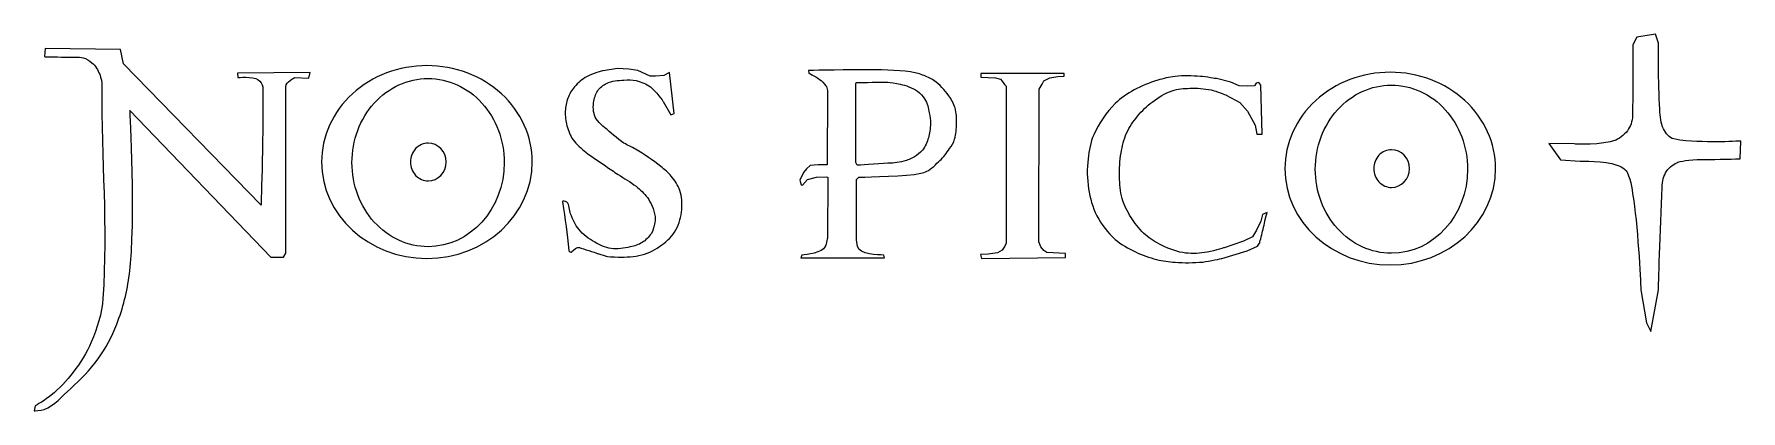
# Model space of a CAD drawing. Extents: x 8 to 286, y 219 to 280.
import ezdxf

# ---------------------------------------------------------------- set-up
doc = ezdxf.new("R2010")
doc.units = 0
doc.layers.add('图层_1', color=7, linetype='CONTINUOUS')

msp = doc.modelspace()

# ---------------------------------------------------------------- linework, layer by layer
at = {"layer": '图层_1', "color": 7}
for points in [[(9.721246, 277.973437), (9.631846, 276.630367)], [(44.831247, 252.447367), (22.439849, 275.465597), (21.991814, 277.794657), (9.721246, 277.973437)], [(271.61121, 280.295767), (268.5685, 279.781077), (267.94683, 278.565647)], [(272.12382, 278.799267), (271.61121, 280.295767)], [(50.29448, 273.226457), (52.62302, 273.137057), (52.802338, 274.032607), (40.979803, 273.943207), (41.069203, 273.226457)], [(102.82461, 274.704377), (100.45111, 274.346267)], [(110.25878, 269.330587), (111.46801, 267.180847), (112.04989, 267.360167), (111.28869, 274.077587), (110.34818, 273.540147), (108.96015, 273.450747), (108.10904, 273.450747), (106.13862, 274.390747), (104.66119, 274.615017), (102.82461, 274.704377)], [(133.86871, 274.372107), (133.94211, 273.930787)], [(141.78451, 258.961277), (141.57677, 259.428947), (141.57677, 272.150017), (141.62847, 272.409427)], [(142.60333, 274.504397), (142.60306, 274.504397)], [(201.81598, 270.367197), (204.01016, 269.158487), (205.26435, 267.769937), (206.51802, 265.485847), (206.78674, 264.008417), (207.63785, 264.008417), (207.41409, 271.979507), (207.10041, 272.427537), (206.69734, 272.337637), (206.42862, 271.890127), (205.26435, 271.845127), (203.92076, 271.890127), (202.57718, 272.471997), (200.20368, 273.054397)], [(136.78225, 271.787247), (136.95071, 271.129407), (136.88151, 259.012837), (135.44852, 259.050037), (134.1256, 258.902767), (133.53804, 258.388577), (133.06003, 257.763817), (132.47247, 256.514797), (132.69261, 255.779957), (132.91327, 255.706057), (133.72149, 256.661557), (135.19117, 257.028977), (136.80761, 257.102877), (137.02827, 257.028977), (136.95487, 247.182027)], [(23.514203, 267.852627), (46.443036, 244.028237), (48.503375, 244.028237), (48.861493, 244.655077)], [(258.41147, 262.424507), (254.25462, 262.482407), (256.16148, 259.844327), (259.39591, 259.657257)], [(285.37262, 260.008677), (285.50801, 262.900487)], [(141.70186, 247.109167), (141.69486, 256.668787), (142.06228, 257.036727)], [(208.22024, 250.349297), (208.444, 251.289807), (207.72725, 250.976647), (207.45853, 249.856827), (206.7423, 248.423837), (206.0705, 247.348967), (204.59256, 246.632727), (201.45787, 245.557857)], [(99.600517, 244.610647), (100.9441, 244.162617)], [(132.76236, 244.345507), (132.64402, 243.923317), (146.24991, 243.922797), (146.13983, 244.367217)], [(201.09975, 243.811197), (205.21939, 245.064867), (206.9211, 245.781617), (207.23477, 246.274097)], [(269.25371, 238.724687), (270.16373, 233.344137), (270.87738, 231.929747), (272.08868, 238.710737)], [(8.108942, 219.845737), (7.930141, 219.039587)]]:
    msp.add_lwpolyline(points, dxfattribs=at)
for points in [[(71.813063, 275.171537)], [(72.003233, 273.081737)], [(145.79618, 272.465227)], [(161.88302, 273.914767), (161.88302, 273.268297), (164.27305, 273.203697), (165.1128, 272.945317), (165.37118, 272.622337), (165.75875, 272.105577), (166.01713, 271.847187), (166.01713, 271.201237), (166.01713, 246.266327), (165.82335, 245.813637), (165.37118, 245.167687), (164.59603, 244.715517), (163.11034, 244.521727), (161.81842, 244.457127), (162.01221, 243.811167), (175.64239, 243.940357), (175.64239, 244.586317), (172.6064, 244.780097), (172.15423, 245.103077), (171.63746, 245.684437), (171.31449, 246.524697), (171.37909, 271.330417), (171.89586, 272.170157), (172.15424, 272.686927), (173.12317, 273.203687), (174.41508, 273.397477), (175.44861, 273.462077), (175.44861, 273.914767)], [(195.54453, 273.504007)], [(228.48722, 274.097187)], [(228.67739, 272.007387)], [(72.034755, 262.568167)], [(228.70892, 261.493817)]]:
    msp.add_lwpolyline(points, close=True, dxfattribs=at)
for points in [[(267.94683, 278.565647), (267.94683, 278.565647), (267.93083, 273.234877), (267.90133, 267.365807)], [(272.32122, 268.077437), (272.03626, 272.372817), (272.12382, 278.799267), (272.12382, 278.799267)], [(9.631846, 276.630367), (9.631846, 276.630367), (12.259337, 276.580667), (13.572691, 276.540467)], [(13.572691, 276.540467), (14.349138, 276.516667), (15.153698, 276.662327), (15.901231, 276.451067)], [(15.901231, 276.451067), (16.428642, 276.302017), (16.932304, 276.017537), (17.334218, 275.644917)], [(17.334218, 275.644917), (17.88679, 275.132627), (18.306165, 274.462547), (18.588405, 273.763887)], [(71.813063, 275.171537), (67.269515, 275.171489), (62.91208, 273.519991), (59.699346, 270.580356)], [(83.92678, 270.580356), (80.714046, 273.519991), (76.356611, 275.171489), (71.813063, 275.171537)], [(18.588405, 273.763887), (18.838459, 273.144907), (18.952223, 272.461027), (18.946523, 271.793467)], [(41.069203, 273.226457), (41.069203, 273.226457), (43.443865, 273.461737), (44.383212, 272.868337)], [(44.383212, 272.868337), (44.768493, 272.624947), (45.086334, 272.159587), (45.099964, 271.704067)], [(48.861493, 271.793467), (48.864293, 272.469007), (50.29448, 273.226457), (50.29448, 273.226457)], [(63.247927, 269.074904), (65.569958, 271.640476), (68.71935, 273.081784), (72.003233, 273.081737)], [(72.003233, 273.081737), (75.287026, 273.081632), (78.436285, 271.640258), (80.758204, 269.074702)], [(97.853847, 273.405757), (97.080437, 272.964037), (96.371197, 272.382407), (95.794027, 271.704047)], [(100.45111, 274.346267), (100.45111, 274.346267), (98.653437, 273.862417), (97.853847, 273.405757)], [(99.600517, 271.077257), (99.954857, 271.592107), (100.46924, 272.017697), (101.0335, 272.286477)], [(101.0335, 272.286477), (101.8978, 272.698177), (102.90017, 272.754617), (103.85504, 272.823397)], [(103.85504, 272.823397), (104.52571, 272.871697), (105.21583, 272.889897), (105.8699, 272.733997)], [(105.8699, 272.733997), (106.68227, 272.540307), (107.4814, 272.199137), (108.154, 271.704087)], [(142.60306, 274.504397), (138.53766, 274.493997), (133.86871, 274.372107), (133.86871, 274.372107)], [(133.94211, 273.930787), (133.94211, 273.930787), (135.33649, 273.228687), (135.9332, 272.735507)], [(135.9332, 272.735507), (136.26025, 272.465207), (136.78225, 271.787247), (136.78225, 271.787247)], [(141.62847, 272.409427), (141.62847, 272.409427), (143.55255, 272.465227), (145.79618, 272.465227)], [(150.44006, 274.158677), (148.34853, 274.435427), (145.38493, 274.511537), (142.60333, 274.504397)], [(145.79615, 272.465237), (146.11668, 272.465237), (146.44396, 272.464627), (146.77283, 272.461237)], [(146.77283, 272.461237), (147.09641, 272.459237), (148.13263, 272.298497), (148.79958, 272.149107)], [(148.79958, 272.149107), (149.27554, 272.042497), (149.75022, 271.915997), (150.2026, 271.733627)], [(152.42392, 273.644497), (151.78222, 273.879157), (151.11739, 274.069057), (150.44006, 274.158677)], [(154.26102, 272.762897), (153.70974, 273.159747), (153.06186, 273.411187), (152.42392, 273.644497)], [(156.68619, 270.264347), (156.00766, 271.205957), (155.20299, 272.084837), (154.26102, 272.762897)], [(190.66524, 272.785607), (189.34219, 272.372587), (188.0265, 271.889377), (186.8138, 271.218257)], [(193.48626, 273.412437), (192.52863, 273.307317), (191.58486, 273.072687), (190.66524, 272.785607)], [(195.54453, 273.503937), (194.85643, 273.510937), (194.16883, 273.487437), (193.48626, 273.412437)], [(197.60642, 273.412507), (196.92136, 273.459507), (196.23263, 273.497007), (195.54453, 273.504007)], [(200.20368, 273.054397), (200.20368, 273.054397), (198.47837, 273.352657), (197.60642, 273.412507)], [(228.48722, 274.097187), (223.943671, 274.097138), (219.586235, 272.445639), (216.373502, 269.506001)], [(240.600945, 269.506005), (237.388209, 272.445642), (233.030771, 274.09714), (228.48722, 274.097187)], [(18.946523, 271.793467), (18.844161, 259.721257), (19.924518, 249.153547), (19.12584, 237.310817)], [(45.099964, 271.704067), (45.285164, 265.515187), (44.831247, 252.447367), (44.831247, 252.447367)], [(48.861493, 244.655077), (48.861493, 244.655077), (48.819653, 261.725957), (48.861493, 271.793467)], [(59.699346, 270.580356), (56.486612, 267.640721), (54.68175, 263.653748), (54.681809, 259.496527)], [(88.944317, 259.496527), (88.944376, 263.653748), (87.139514, 267.640721), (83.92678, 270.580356)], [(94.719157, 269.867987), (94.467917, 269.199277), (94.343387, 268.477037), (94.316077, 267.763207)], [(95.794027, 271.704047), (95.334477, 271.163917), (94.968577, 270.531857), (94.719157, 269.867987)], [(98.928717, 269.151277), (99.042267, 269.821537), (99.215097, 270.517247), (99.600517, 271.077257)], [(108.154, 271.704087), (109.00563, 271.077267), (110.25878, 269.330587), (110.25878, 269.330587)], [(150.2026, 271.733627), (150.69117, 271.536657), (151.1874, 271.326347), (151.60561, 271.006027)], [(151.60561, 271.006027), (152.05332, 270.663137), (152.43767, 270.229407), (152.74869, 269.759077)], [(152.74869, 269.759077), (152.97959, 269.409907), (153.15694, 269.019557), (153.26804, 268.615987)], [(157.71507, 268.279967), (157.50691, 268.995287), (157.12172, 269.659927), (156.68619, 270.264347)], [(186.8138, 271.218257), (185.71909, 270.612437), (184.64237, 269.919487), (183.76851, 269.024077)], [(189.76969, 269.247887), (190.76033, 269.988407), (191.82273, 270.685947), (192.99378, 271.083947)], [(192.99378, 271.083947), (193.92123, 271.399157), (194.9256, 271.457737), (195.90472, 271.487027)], [(195.90472, 271.487027), (197.05711, 271.521527), (198.22436, 271.453227), (199.35308, 271.218307)], [(199.35308, 271.218307), (200.20349, 271.041317), (201.81598, 270.367197), (201.81598, 270.367197)], [(216.373502, 269.506001), (213.160768, 266.566364), (211.355908, 262.579389), (211.35597, 258.422167)], [(219.922086, 268.000553), (222.244117, 270.566125), (225.393508, 272.007433), (228.67739, 272.007387)], [(228.67739, 272.007387), (231.961184, 272.007284), (235.110444, 270.56591), (237.432364, 268.000353)], [(245.61848, 258.422167), (245.618542, 262.579391), (243.81368, 266.566367), (240.600945, 269.506005)], [(23.424803, 241.251667), (24.534388, 250.049017), (23.514203, 267.852627), (23.514203, 267.852627)], [(59.62156, 259.401437), (59.621447, 263.029666), (60.925896, 266.509331), (63.247927, 269.074904)], [(80.758204, 269.074702), (83.080124, 266.509146), (84.384502, 263.029567), (84.384389, 259.401437)], [(94.316077, 267.763207), (94.285677, 266.967577), (94.380077, 266.159167), (94.584797, 265.389707)], [(98.928717, 267.718287), (98.852217, 268.189807), (98.848917, 268.680297), (98.928717, 269.151277)], [(99.331797, 266.509057), (99.106217, 266.869067), (98.996767, 267.298927), (98.928717, 267.718287)], [(101.16786, 264.717947), (101.16786, 264.717947), (99.785807, 265.784497), (99.331797, 266.509057)], [(153.26804, 268.615987), (153.35124, 268.313547), (153.45082, 267.871487), (153.51247, 267.493577)], [(153.51247, 267.493577), (153.60727, 266.912287), (153.71554, 266.325967), (153.70471, 265.737097)], [(157.93521, 265.781417), (157.94591, 266.617417), (157.94861, 267.477187), (157.71507, 268.279967)], [(183.76851, 269.024077), (182.32835, 267.548407), (181.11355, 265.802497), (180.2757, 263.918447)], [(185.60457, 264.187217), (186.05565, 265.192027), (186.69612, 266.113487), (187.39619, 266.963787)], [(187.39619, 266.963787), (188.09407, 267.811427), (188.89027, 268.590507), (189.76969, 269.247887)], [(216.29572, 258.327087), (216.295607, 261.955315), (217.600056, 265.43498), (219.922086, 268.000553)], [(237.432364, 268.000353), (239.754284, 265.434797), (241.058663, 261.955217), (241.05855, 258.327087)], [(267.90133, 267.365807), (267.89633, 266.363527), (267.69908, 265.603487), (267.24453, 264.875007)], [(272.93927, 264.869877), (272.42725, 265.830877), (272.40272, 266.848607), (272.32122, 268.077437)], [(94.584797, 265.389707), (94.797937, 264.588457), (95.097197, 263.786527), (95.570267, 263.105607)], [(103.85504, 262.568207), (102.89475, 263.195477), (101.16786, 264.717947), (101.16786, 264.717947)], [(153.70471, 265.737097), (153.69041, 264.961687), (153.55492, 264.066617), (153.36674, 263.434917)], [(157.64117, 263.209477), (157.90972, 264.029537), (157.92409, 264.918567), (157.93521, 265.781417)], [(180.2757, 263.918447), (179.73282, 262.697717), (179.48084, 261.350597), (179.33518, 260.022557)], [(184.70902, 260.963117), (184.89807, 262.062467), (185.14773, 263.169577), (185.60457, 264.187217)], [(267.24453, 264.875007), (266.75655, 264.092947), (266.0003, 263.428627), (265.15267, 263.066337)], [(274.58, 263.240007), (273.88552, 263.370067), (273.30179, 264.189467), (272.93927, 264.869877)], [(69.974597, 261.668586), (69.4282, 261.092535), (69.121235, 260.311216), (69.121238, 259.496527)], [(72.034755, 262.568167), (71.262061, 262.568229), (70.520994, 262.244637), (69.974597, 261.668586)], [(74.947756, 259.496527), (74.947762, 261.192823), (73.643613, 262.567995), (72.034755, 262.568167)], [(95.570267, 263.105607), (96.124477, 262.307897), (96.925047, 261.707467), (97.675047, 261.090227)], [(97.675047, 261.090227), (98.675947, 260.266477), (99.786707, 259.586537), (100.85419, 258.851087)], [(105.73554, 261.583257), (105.12902, 261.948037), (104.44759, 262.181157), (103.85504, 262.568207)], [(109.8557, 258.761727), (108.55352, 259.798447), (107.16191, 260.725387), (105.73554, 261.583257)], [(152.38489, 261.403507), (152.04001, 260.966857), (151.56683, 260.636577), (151.09091, 260.348277)], [(153.36674, 263.434917), (153.18958, 262.839817), (152.85111, 261.993797), (152.38489, 261.403507)], [(155.23667, 259.715637), (155.84461, 260.231827), (156.33639, 261.022257), (156.8066, 261.666417)], [(156.8066, 261.666417), (157.1559, 262.144957), (157.45679, 262.646427), (157.64117, 263.209477)], [(184.4403, 257.111677), (184.4041, 258.398067), (184.4909, 259.694847), (184.70902, 260.963117)], [(228.70892, 261.493817), (227.936223, 261.493879), (227.195155, 261.170287), (226.648757, 260.594233)], [(231.62192, 258.422167), (231.621931, 260.118467), (230.317782, 261.493644), (228.70892, 261.493817)], [(265.15267, 263.066337), (263.07713, 262.179197), (258.41147, 262.424507), (258.41147, 262.424507)], [(281.8333, 262.782667), (279.41103, 262.820067), (277.42401, 262.707367), (274.58, 263.240007)], [(285.50801, 262.900487), (285.50801, 262.900487), (283.05875, 262.763767), (281.8333, 262.782667)], [(54.681809, 259.496527), (54.681994, 250.839761), (62.351831, 243.822128), (71.813063, 243.822027)], [(63.248094, 249.728306), (60.926076, 252.293766), (59.621572, 255.773299), (59.62156, 259.401437)], [(69.121238, 259.496527), (69.121233, 258.681837), (69.428196, 257.900515), (69.974593, 257.324462)], [(71.813063, 243.822027), (81.274295, 243.822128), (88.944132, 250.839761), (88.944317, 259.496527)], [(84.384389, 259.401437), (84.384364, 251.846449), (78.841197, 245.721875), (72.003233, 245.721657)], [(72.034755, 256.424877), (73.643617, 256.425049), (74.947767, 257.800227), (74.947756, 259.496527)], [(100.85419, 258.851087), (101.53607, 258.381297), (102.22589, 257.922877), (102.91453, 257.463057)], [(111.55741, 257.194377), (111.07127, 257.793057), (110.45904, 258.281387), (109.8557, 258.761727)], [(146.78317, 259.283217), (145.08594, 259.251517), (141.78451, 258.961277), (141.78451, 258.961277)], [(147.87457, 259.335417), (147.51554, 259.274617), (147.14726, 259.290017), (146.78317, 259.283217)], [(149.37112, 259.610337), (148.88561, 259.463577), (148.35547, 259.416887), (147.87457, 259.335417)], [(151.09091, 260.348277), (150.55732, 260.025027), (149.9683, 259.790867), (149.37112, 259.610337)], [(153.1386, 257.998427), (153.83585, 258.303157), (154.65663, 259.223137), (155.23667, 259.715637)], [(179.33518, 260.022557), (179.15775, 258.404887), (179.169, 256.748397), (179.42458, 255.141207)], [(211.35597, 258.422167), (211.356161, 249.765407), (219.025994, 242.74778), (228.48722, 242.747677)], [(219.92225, 248.653951), (217.600232, 251.219413), (216.29573, 254.698947), (216.29572, 258.327087)], [(226.648757, 260.594233), (226.102359, 260.01818), (225.795395, 259.236858), (225.7954, 258.422167)], [(225.7954, 258.422167), (225.795397, 257.607478), (226.102362, 256.826158), (226.64876, 256.250107)], [(228.48722, 242.747677), (237.94845, 242.747775), (245.618289, 249.765403), (245.61848, 258.422167)], [(241.05855, 258.327087), (241.05853, 250.772093), (235.515359, 244.647512), (228.67739, 244.647297)], [(228.70892, 255.350527), (230.317778, 255.3507), (231.621926, 256.725871), (231.62192, 258.422167)], [(259.39591, 259.657257), (259.39591, 259.657257), (263.45638, 259.699757), (265.31441, 259.001487)], [(265.31441, 259.001487), (265.96163, 258.758247), (266.71498, 258.437897), (267.01612, 257.815507)], [(273.44363, 258.033067), (273.87387, 258.674787), (274.77684, 259.317977), (275.27194, 259.457787)], [(275.27194, 259.457787), (276.20792, 259.722107), (277.49591, 259.924377), (280.13986, 259.913577)], [(280.13986, 259.913577), (280.86598, 259.910577), (285.37262, 260.008677), (285.37262, 260.008677)], [(69.974593, 257.324462), (70.520991, 256.748408), (71.262059, 256.424815), (72.034755, 256.424877)], [(102.91453, 257.463057), (103.88207, 256.817027), (104.92445, 256.273577), (105.82546, 255.537597)], [(105.82546, 255.537597), (106.4958, 254.990047), (107.14219, 254.393967), (107.66152, 253.701527)], [(112.94596, 254.865837), (112.66225, 255.723857), (112.12708, 256.492837), (111.55741, 257.194377)], [(142.06228, 257.036727), (142.06228, 257.036727), (148.06815, 257.100927), (151.08137, 257.484247)], [(151.08137, 257.484247), (151.78269, 257.573447), (152.49078, 257.715307), (153.1386, 257.998427)], [(184.88833, 253.573907), (184.55974, 254.716277), (184.47373, 255.923457), (184.4403, 257.111677)], [(226.64876, 256.250107), (227.195158, 255.674056), (227.936225, 255.350465), (228.70892, 255.350527)], [(267.01612, 257.815507), (267.72449, 256.351367), (267.83413, 254.754607), (268.07548, 253.192017)], [(272.70001, 255.370177), (272.74341, 256.347167), (272.93036, 257.267487), (273.44363, 258.033067)], [(94.539837, 252.984777), (94.362727, 253.122597), (93.833737, 253.251507), (93.868047, 253.029777)], [(93.868047, 253.029777), (94.327867, 250.057687), (94.566917, 247.978817), (94.898477, 245.103127)], [(95.167197, 251.059317), (94.902277, 251.680217), (95.072597, 252.570187), (94.539837, 252.984777)], [(107.66152, 253.701527), (107.97818, 253.279307), (108.21949, 252.800057), (108.42272, 252.312987)], [(113.25911, 251.775587), (113.34981, 252.806897), (113.27091, 253.882887), (112.94596, 254.865837)], [(179.42458, 255.141207), (179.66486, 253.630277), (180.06242, 252.109747), (180.76817, 250.752327)], [(186.32132, 250.483657), (185.72147, 251.447647), (185.20218, 252.482767), (184.88833, 253.573907)], [(268.07548, 253.192017), (268.81404, 248.410387), (269.25371, 238.724687), (269.25371, 238.724687)], [(272.08868, 238.710737), (272.08868, 238.710737), (272.39732, 248.563237), (272.70001, 255.370177)], [(96.510267, 248.551457), (95.906027, 249.282387), (95.539357, 250.187047), (95.167197, 251.059317)], [(108.42272, 252.312987), (108.64461, 251.781207), (108.85191, 251.228967), (108.91519, 250.656237)], [(108.91519, 250.656237), (108.96289, 250.224937), (108.91319, 249.782527), (108.82579, 249.357607)], [(112.3186, 248.461577), (112.88126, 249.462537), (113.15853, 250.631737), (113.25911, 251.775587)], [(180.76817, 250.752327), (181.51888, 249.308437), (182.55657, 247.986957), (183.76851, 246.900877)], [(188.38114, 247.931357), (187.58249, 248.678137), (186.89899, 249.555317), (186.32132, 250.483657)], [(207.72725, 248.244517), (207.89673, 248.944857), (208.22024, 250.349297), (208.22024, 250.349297)], [(72.003233, 245.721657), (68.719432, 245.72161), (65.570111, 247.162846), (63.248094, 249.728306)], [(99.108037, 246.446677), (98.144497, 247.006537), (97.220297, 247.692557), (96.510267, 248.551457)], [(108.28836, 247.834707), (107.91806, 247.257027), (107.39064, 246.768017), (106.81041, 246.401717)], [(108.82579, 249.357607), (108.71671, 248.830557), (108.57882, 248.287827), (108.28836, 247.834707)], [(110.03502, 245.998677), (110.93268, 246.667907), (111.76996, 247.485537), (112.3186, 248.461577)], [(136.95487, 247.182027), (136.95487, 247.182027), (136.7864, 245.816557), (136.3239, 245.378527)], [(142.06308, 245.314957), (141.6381, 245.752777), (141.70186, 247.109167), (141.70186, 247.109167)], [(190.93396, 246.139737), (190.01234, 246.620497), (189.14041, 247.221407), (188.38114, 247.931357)], [(207.23477, 246.274097), (207.23477, 246.274097), (207.568, 247.586487), (207.72725, 248.244517)], [(228.67739, 244.647297), (225.393588, 244.647251), (222.244267, 246.088489), (219.92225, 248.653951)], [(94.898477, 245.103127), (94.916977, 244.942727), (95.301037, 244.834407), (95.301037, 244.834407)], [(95.301037, 244.834407), (95.301037, 244.834407), (95.881787, 245.503657), (96.286507, 245.595607)], [(96.286507, 245.595607), (96.494927, 245.642907), (96.706727, 245.516007), (96.913337, 245.461247)], [(96.913337, 245.461247), (97.821507, 245.220737), (99.600517, 244.610647), (99.600517, 244.610647)], [(101.75026, 245.416247), (100.81464, 245.551057), (99.925367, 245.971777), (99.108037, 246.446677)], [(104.88495, 245.684967), (103.86166, 245.455207), (102.7883, 245.266677), (101.75026, 245.416247)], [(102.91453, 244.028257), (104.20374, 244.044157), (105.52475, 244.036257), (106.76545, 244.386377)], [(106.81041, 246.401717), (106.23127, 246.036107), (105.55321, 245.835007), (104.88495, 245.684967)], [(106.76545, 244.386377), (107.93467, 244.716847), (109.06092, 245.272457), (110.03502, 245.998677)], [(136.3239, 245.378527), (135.42649, 244.528607), (132.76236, 244.345507), (132.76236, 244.345507)], [(146.13983, 244.367217), (146.13983, 244.367217), (143.0349, 244.313717), (142.06308, 245.314957)], [(183.76851, 246.900877), (184.72183, 246.046547), (185.88521, 245.443517), (187.03756, 244.886017)], [(187.03756, 244.886017), (188.13855, 244.353367), (189.30043, 243.932597), (190.48593, 243.631827)], [(194.74045, 244.751707), (193.41044, 244.986667), (192.13143, 245.515087), (190.93396, 246.139737)], [(198.27821, 244.751707), (197.10802, 244.605677), (195.90174, 244.546547), (194.74045, 244.751707)], [(201.45787, 245.557857), (201.45787, 245.557857), (199.36319, 244.887097), (198.27821, 244.751707)], [(100.9441, 244.162617), (100.9441, 244.162617), (102.25624, 244.020137), (102.91453, 244.028257)], [(190.48593, 243.631827), (191.4661, 243.383147), (192.47744, 243.254157), (193.48626, 243.184307)], [(193.48626, 243.184307), (194.99042, 243.080157), (196.50898, 243.081137), (198.0095, 243.228807)], [(198.0095, 243.228807), (199.05259, 243.331427), (201.09975, 243.811197), (201.09975, 243.811197)], [(21.36498, 233.101257), (22.38152, 235.712637), (23.074139, 238.471427), (23.424803, 241.251667)], [(19.12584, 237.310817), (18.961454, 234.873317), (18.17264, 232.449217), (17.212262, 230.185157)], [(18.319688, 227.458707), (19.563142, 229.197077), (20.589656, 231.109537), (21.36498, 233.101257)], [(17.212262, 230.185157), (16.472217, 228.440537), (15.436585, 226.817037), (14.288926, 225.308967)], [(14.288926, 225.308967), (13.240278, 223.931007), (12.036797, 222.656187), (10.706716, 221.547437)], [(13.841408, 222.622307), (15.453912, 224.114717), (17.041419, 225.671667), (18.319688, 227.458707)], [(9.541929, 219.218387), (11.232342, 219.913537), (12.499999, 221.380797), (13.841408, 222.622307)], [(10.706716, 221.547437), (9.911651, 220.884677), (8.108942, 219.845737), (8.108942, 219.845737)], [(7.930141, 219.039587), (7.930141, 219.039587), (9.04186, 219.012787), (9.541929, 219.218387)]]:
    msp.add_open_spline(points, degree=3, dxfattribs=at)

doc.saveas('drawing.dxf')
